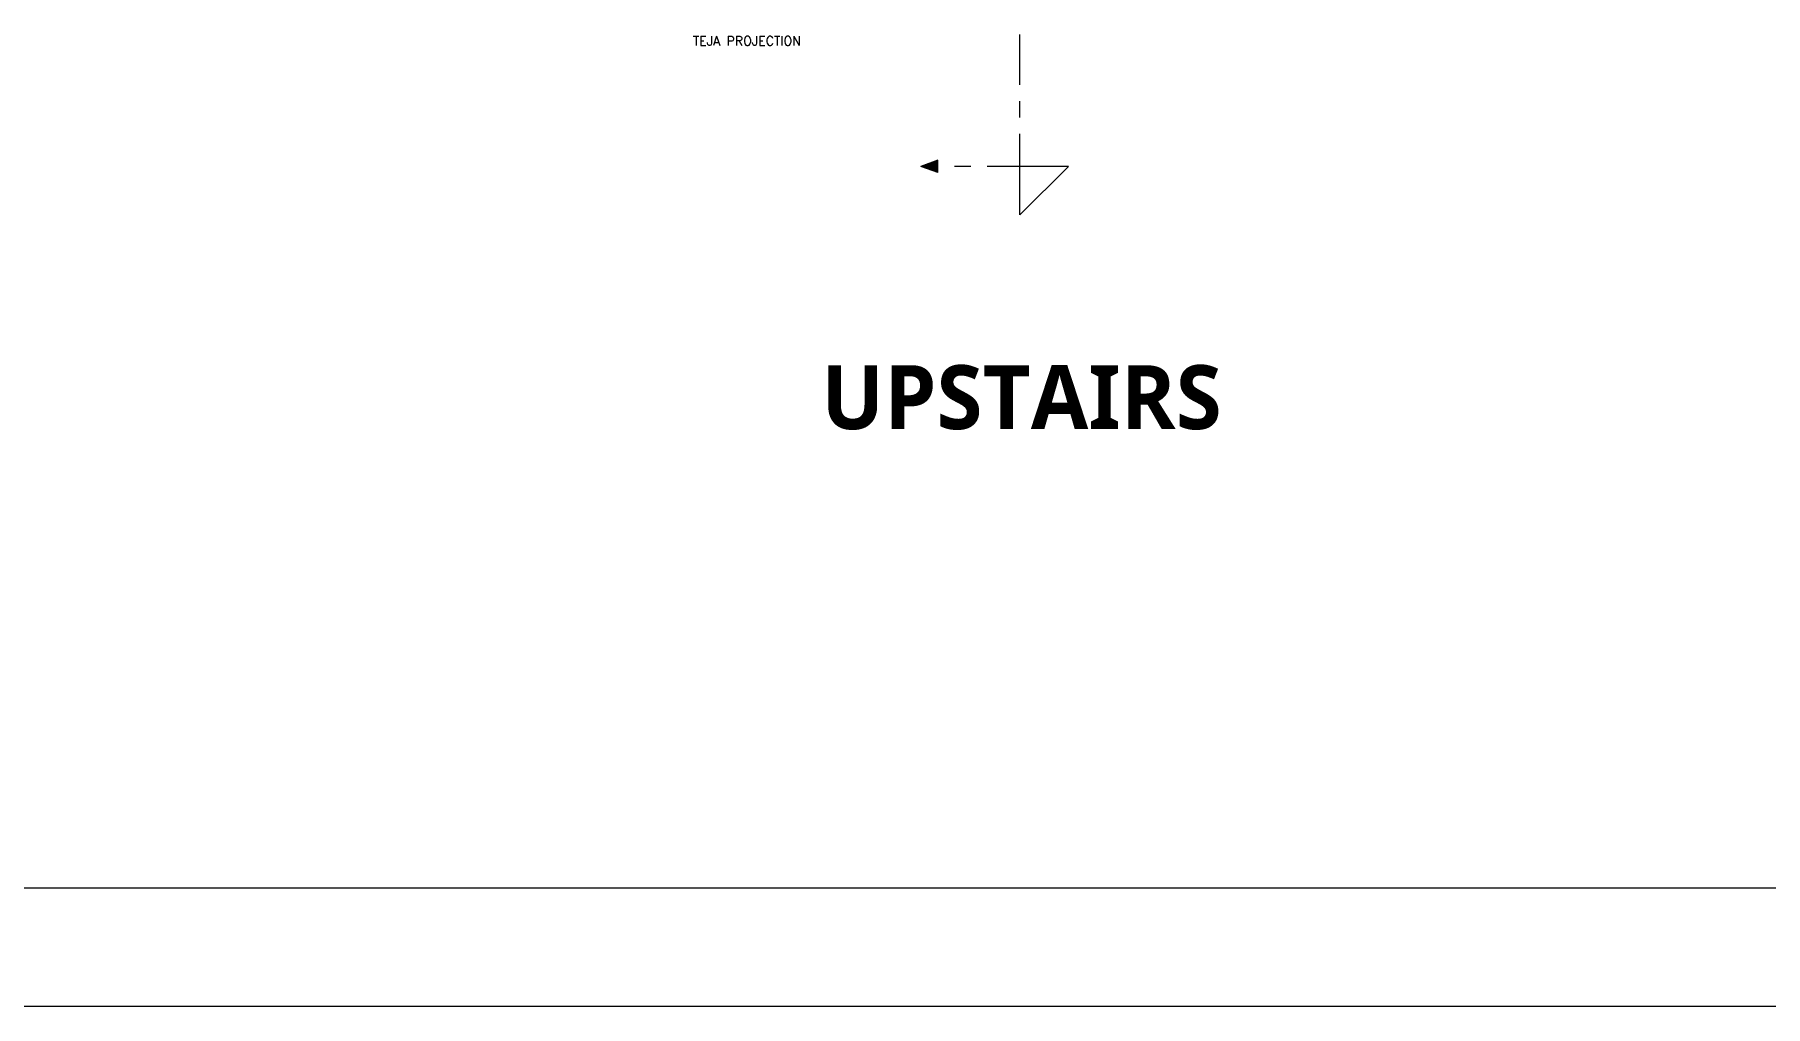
# Model space of a CAD drawing. Extents: x -111 to 1137, y -130 to 54.
# Drawn here: x 558.55 to 572.07, y -38.89 to -31.3 of the extents above; entities that cross this region are included whole.
import ezdxf

# ---------------------------------------------------------------- set-up
doc = ezdxf.new("R2010")
doc.units = 0
doc.linetypes.add('CENTRO', pattern=[50.8, 31.75, -6.35, 6.35, -6.35])
doc.layers.get('0').update_dxf_attribs({"lineweight": 0})
doc.layers.add('muro', color=7, linetype='Continuous', lineweight=18)
doc.layers.add('Pluma2', color=2, linetype='Continuous', lineweight=20)
doc.layers.add('TEXTO', color=164, linetype='Continuous')
doc.styles.add('COMPLEX', font='complex.shx', dxfattribs={"height": 0.25})

# ---------------------------------------------------------------- blocks, each defined once
blk = doc.blocks.new('cuuad')
at = {"layer": 'Pluma2', "color": 5}
blk.add_line((621.853, -226.774), (709.104, -226.774), dxfattribs=at)

msp = doc.modelspace()

# ---------------------------------------------------------------- hatches: boundary and pattern name
h = msp.add_hatch(color=253)
h.set_gradient(color1=(0, 0, 255), one_color=1, tint=1, name='SPHERICAL')
h.paths.add_polyline_path([(565.472, -32.328), (565.603, -32.375), (565.603, -32.328), (565.603, -32.28)])

# ---------------------------------------------------------------- linework, layer by layer
at = {"color": 253, "linetype": 'CENTRO', "ltscale": 0.02}
for p, q in [((566.245, -32.707), (566.245, -31.298)), ((566.624, -32.328), (565.603, -32.328)), ((566.245, -32.707), (566.624, -32.328))]:
    msp.add_line(p, q, dxfattribs=at)
at = {"color": 253}
for p, q in [((565.603, -32.28), (565.472, -32.328)), ((565.603, -32.328), (565.603, -32.28)), ((565.603, -32.375), (565.472, -32.328)), ((565.603, -32.375), (565.603, -32.328))]:
    msp.add_line(p, q, dxfattribs=at)
msp.add_lwpolyline([(545.045, -8.517), (590.607, -8.517), (590.607, -38.892), (545.045, -38.892)], close=True, dxfattribs=at)
msp.add_lwpolyline([(545.045, -8.517), (590.607, -8.517), (590.607, -38.892), (545.045, -38.892)], close=True, dxfattribs=at)

# ---------------------------------------------------------------- block references
at = {"layer": 'muro', "color": 253, "xscale": 0.5054143374475188, "yscale": 0.5054143374475188, "zscale": 0.5054143374475188}
msp.add_blockref('cuuad', (231.349, 76.65), dxfattribs=at)

# ---------------------------------------------------------------- texts
at = {"layer": 'TEXTO', "color": 253, "linetype": 'Continuous', "lineweight": 20, "ltscale": 0.3, "style": 'COMPLEX'}
msp.add_text('TEJA PROJECTION', height=0.07211, dxfattribs=at).set_placement((563.691, -31.383))
at = {"layer": 'TEXTO', "color": 253, "insert": (564.693, -33.881), "char_height": 0.5, "width": 4.71905, "attachment_point": 1}
msp.add_mtext('{\\fSegoe UI Semibold|b0|i0|c0|p34;UPSTAIRS}', dxfattribs=at)

doc.saveas('drawing.dxf')
